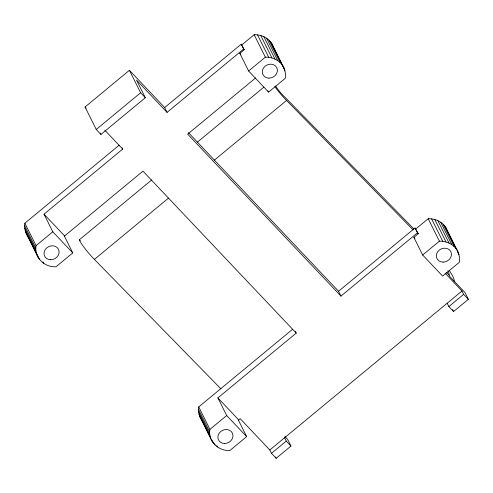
<?xml version="1.0" encoding="UTF-8"?>
<svg xmlns="http://www.w3.org/2000/svg" width="493" height="493" viewBox="0 0 493 493"><rect width="100%" height="100%" fill="white"/><g stroke="black" fill="none" stroke-linecap="round" stroke-linejoin="round"><path stroke-width="0.74" d="M447.188 303.226L448.858 306.584L453.56 311.551L468.35 299.313L465.004 292.602L449.819 276.555L449.08 275.076L449.135 273.825A28.686 3.574 50.4 0 0 447.866 270.768M32.772 245.915C29.845 238.557 23.06 231.79 24.884 223.206L119.103 145.225M122.098 147.869L122.702 149.083L44.019 214.172L63.991 235.278L72.779 252.903L56.048 266.75C44.709 267.681 33.734 257.204 36.075 245.643L24.884 223.206M201.883 420.276C199.036 416.505 198.02 411.55 198.747 406.916L292.639 329.238M295.325 331.284L296.231 333.095L217.894 397.9L237.866 419.007L246.654 436.632L229.917 450.479C218.584 451.409 207.602 440.933 209.944 429.372L198.747 406.916M167.072 112.373L136.53 80.1L145.318 97.725L100.948 134.435L96.246 129.468L85.049 107.006L129.419 70.296L164.662 107.542L167.072 112.373L243.628 49.041L241.219 44.204L164.662 107.542M96.246 129.468L140.616 92.758L129.419 70.296M241.853 44.875L254.148 34.707C261.148 34.498 268.42 37.776 272.013 43.951L284.276 68.582L285.459 73.303L285.558 75.774L285.318 78.27L268.586 92.111L248.614 71.01L239.826 53.38L244.263 49.713L241.219 44.204M36.075 245.643L52.806 231.796L44.019 214.172M248.614 71.01L265.351 57.163C273.147 56.874 281.306 61.144 284.276 68.582M64.33 236.196L142.964 171.139L296.231 333.095M255.657 77.906L187.679 134.151L340.946 296.102L417.46 232.801L415.051 227.969L338.537 291.271L340.946 296.102M220.938 388.891L92.949 257.919A15.474 1.929 50.4 0 1 79.367 239.783L151.715 179.927M197.373 142.157L263.792 87.212M94.385 259.417L168.52 198.087M214.184 160.305L286.544 100.449L413.109 229.911M415.907 228.875L428.201 218.701C435.202 218.498 442.474 221.77 446.066 227.945L458.33 252.582L459.513 257.303L459.612 259.774L459.371 262.27L442.64 276.111L422.667 255.004L413.88 237.379L418.317 233.707L415.051 227.969M209.944 429.372L226.681 415.531L217.894 397.9M422.667 255.004L439.405 241.163C447.2 240.874 455.359 245.138 458.33 252.582M238.427 420.159L240.202 418.686L269.807 449.973L271.477 453.332L276.179 458.293L290.969 446.06L287.622 439.343L285.009 436.588M269.807 449.973L461.978 290.993L445.062 273.116M271.477 453.332L286.273 441.093L284.597 437.735M448.858 306.584L463.648 294.352L461.978 290.993M413.8 228.863L285.194 97.435A9.213 1.146 50.4 0 1 275.581 85.985M243.628 49.041L244.263 49.713M417.46 232.801L418.317 233.707M239.826 53.38L240.88 54.495M413.88 237.379L414.927 238.489M446.498 272.346L449.08 275.076M463.648 294.352L468.35 299.313M188.443 132.666L338.537 291.271M140.616 92.758L145.318 97.725M85.049 107.006L86.102 108.115M104.793 130.158L122.702 149.083M286.273 441.093L290.969 446.06M52.806 231.796L72.779 252.903M226.681 415.531L246.654 436.632M79.367 239.783L80.322 240.824M444.698 225.936L455.896 248.398M457.726 252.169L459.082 254.893M443.059 224.13L454.256 246.586M440.631 222.17L451.828 244.627M437.858 220.611L449.061 243.074M434.82 219.502L446.017 241.964M431.572 218.861L442.769 241.317M428.201 218.701L439.405 241.163M454.226 281.213L454.071 280.899A35.428 4.419 50.4 0 0 449.141 270.189M452.556 309.536L453.56 311.551M270.645 41.942L282.994 66.808M283.672 68.17L285.034 70.893M269.005 40.13L280.203 62.593M266.577 38.171L277.775 60.633M263.81 36.618L275.008 59.074M260.766 35.502L271.963 57.964M257.519 34.861L268.716 57.324M254.148 34.707L265.351 57.163M267.909 90.755L268.586 92.111M275.507 456.956L276.179 458.293M100.27 133.073L100.948 134.435M216.815 445.654L217.493 447.009M198.513 409.412L209.71 431.868M198.611 411.883L209.808 434.339M214.387 443.694L215.065 445.05M199.036 414.286L210.234 436.749M212.064 440.52L213.426 443.244M199.788 416.597L212.058 441.235M42.94 261.919L43.618 263.28M24.65 225.702L35.835 248.139M24.749 228.173L35.934 250.61M25.174 230.582L36.365 253.02M33.45 247.27L39.551 259.509M25.932 232.887L38.183 257.5M446.066 227.945L447.699 231.852M272.013 43.951L273.646 47.858M286.544 100.449A15.474 1.929 50.4 0 1 274.847 86.552M443.034 262.122A7.74 6.766 -26.5 0 0 450.83 251.707A7.74 6.766 -26.5 0 0 437.827 251.621A7.74 6.766 -26.5 0 0 443.034 262.122M268.987 78.122A7.74 6.766 -26.5 0 0 276.776 67.707A7.74 6.766 -26.5 0 0 263.773 67.621A7.74 6.766 -26.5 0 0 268.987 78.122M224.561 443.466A7.74 6.766 -26.5 0 0 232.351 433.051A7.74 6.766 -26.5 0 0 219.354 432.959A7.74 6.766 -26.5 0 0 224.561 443.466M50.687 259.731A7.74 6.766 -26.5 0 0 58.482 249.316A7.74 6.766 -26.5 0 0 45.479 249.23A7.74 6.766 -26.5 0 0 50.687 259.731"/></g></svg>
